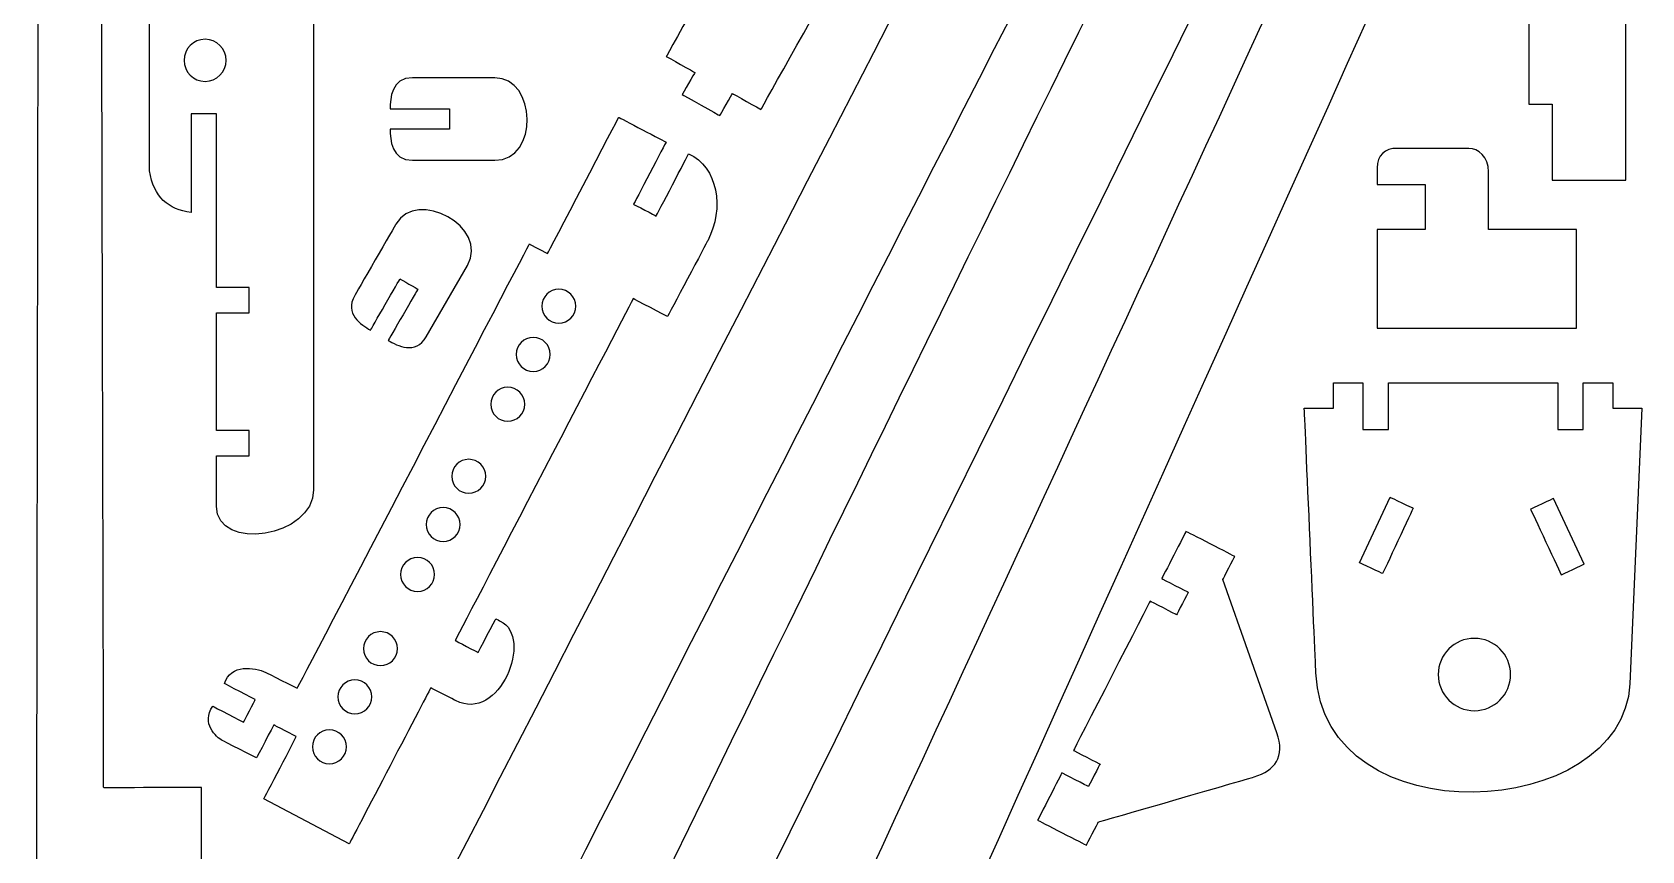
# Model space of a CAD drawing. Header units: centimetres. Extents: x -55.8 to 26.1, y 6.1 to 52.2.
# Drawn here: x -33.52 to -14.51, y 32.2 to 41.87 of the extents above; entities that cross this region are included whole.
import ezdxf

# ---------------------------------------------------------------- set-up
doc = ezdxf.new("R2010")
doc.units = ezdxf.units.CM
doc.header["$MEASUREMENT"] = 0
doc.layers.add('Camada 1', color=7, linetype='Continuous')

msp = doc.modelspace()

# ---------------------------------------------------------------- linework, layer by layer
at = {"layer": 'Camada 1', "color": 240, "lineweight": 25}
for points, knots in [([(-17.2968, 51.55675), (-17.23155, 51.6253), (-17.14315, 51.6642), (-17.041, 51.6642), (-17.041, 51.6642), (-16.84314, 51.6642), (-16.68273, 51.5038), (-16.68273, 51.30596), (-16.68273, 51.30596), (-16.68273, 51.10811), (-16.84314, 50.94769), (-17.041, 50.94769), (-17.041, 50.94769), (-17.041, 50.94769), (-17.041, 50.94769), (-17.04101, 50.94769), (-17.04101, 50.94769), (-17.14646, 50.94769), (-17.24123, 50.99326), (-17.30679, 51.06575), (-17.30679, 51.06575), (-21.14969, 43.67763), (-24.96566, 36.2059), (-28.76916, 28.69535), (-28.76916, 28.69535), (-29.41498, 27.05193), (-30.93611, 25.95928), (-33.32176, 25.52443), (-33.32176, 25.52443), (-33.32176, 25.52443), (-32.50318, 27.19048), (-32.50318, 27.19048), (-32.50318, 27.19048), (-31.55498, 27.47052), (-30.64591, 28.01501), (-30.03384, 29.07789), (-30.03384, 29.07789), (-30.03384, 29.07789), (-29.51032, 28.8095), (-29.51032, 28.8095), (-29.51032, 28.8095), (-29.51032, 28.8095), (-29.40096, 29.02279), (-29.40096, 29.02279), (-29.40096, 29.02279), (-29.40096, 29.02279), (-29.94072, 29.29957), (-29.94072, 29.29957), (-29.94072, 29.29957), (-29.94072, 29.29957), (-18.7979, 50.91741), (-18.7979, 50.91741), (-18.7979, 50.91741), (-18.7979, 50.91741), (-18.34961, 50.68756), (-18.34961, 50.68756), (-18.34961, 50.68756), (-18.34961, 50.68756), (-18.24025, 50.90086), (-18.24025, 50.90086), (-18.24025, 50.90086), (-18.24025, 50.90086), (-18.70204, 51.13766), (-18.70204, 51.13766), (-18.70204, 51.13766), (-18.49833, 51.44828), (-18.24361, 51.5938), (-17.92874, 51.52647), (-17.92874, 51.52647), (-18.01091, 51.59206), (-18.06372, 51.69323), (-18.06372, 51.80667), (-18.06372, 51.80667), (-18.06372, 52.00452), (-17.90331, 52.16493), (-17.70546, 52.16493), (-17.70546, 52.16493), (-17.50761, 52.16493), (-17.3472, 52.00452), (-17.3472, 51.80667), (-17.3472, 51.80667), (-17.3472, 51.80667), (-17.3472, 51.80665), (-17.3472, 51.80665), (-17.3472, 51.80665), (-17.3472, 51.80665), (-17.3472, 51.80663), (-17.3472, 51.80663), (-17.3472, 51.80663), (-17.3472, 51.80663), (-17.3472, 51.8066), (-17.3472, 51.8066), (-17.3472, 51.8066), (-17.3472, 51.74816), (-17.36123, 51.69298), (-17.38605, 51.64426), (-17.38605, 51.64426), (-17.38605, 51.64426), (-17.2968, 51.55675), (-17.2968, 51.55675)], [0, 0, 0, 0, 0.03846154, 0.03846154, 0.03846154, 0.03846155, 0.07692308, 0.07692308, 0.07692308, 0.07692309, 0.11538462, 0.11538462, 0.11538462, 0.11538463, 0.15384615, 0.15384615, 0.15384615, 0.15384616, 0.19230769, 0.19230769, 0.19230769, 0.1923077, 0.23076923, 0.23076923, 0.23076923, 0.23076924, 0.26923077, 0.26923077, 0.26923077, 0.26923078, 0.30769231, 0.30769231, 0.30769231, 0.30769232, 0.34615385, 0.34615385, 0.34615385, 0.34615386, 0.38461538, 0.38461538, 0.38461538, 0.38461539, 0.42307692, 0.42307692, 0.42307692, 0.42307693, 0.46153846, 0.46153846, 0.46153846, 0.46153847, 0.5, 0.5, 0.5, 0.50000001, 0.53846154, 0.53846154, 0.53846154, 0.53846155, 0.57692308, 0.57692308, 0.57692308, 0.57692309, 0.61538462, 0.61538462, 0.61538462, 0.61538463, 0.65384615, 0.65384615, 0.65384615, 0.65384616, 0.69230769, 0.69230769, 0.69230769, 0.6923077, 0.73076923, 0.73076923, 0.73076923, 0.73076924, 0.76923077, 0.76923077, 0.76923077, 0.76923078, 0.80769231, 0.80769231, 0.80769231, 0.80769232, 0.84615385, 0.84615385, 0.84615385, 0.84615386, 0.88461538, 0.88461538, 0.88461538, 0.88461539, 0.92307692, 0.92307692, 0.92307692, 0.92307693, 1, 1, 1, 1]), ([(-32.13783, 40.23009), (-32.09069, 39.92156), (-31.91609, 39.77238), (-31.648, 39.74003), (-31.648, 39.74003), (-31.648, 39.74003), (-31.648, 40.90539), (-31.648, 40.90539), (-31.648, 40.90539), (-31.648, 40.90539), (-31.34761, 40.90539), (-31.34761, 40.90539), (-31.34761, 40.90539), (-31.34761, 40.90539), (-31.34761, 38.85433), (-31.34761, 38.85433), (-31.34761, 38.85433), (-31.34761, 38.85433), (-30.96169, 38.85433), (-30.96169, 38.85433), (-30.96169, 38.85433), (-30.96169, 38.85433), (-30.96169, 38.55396), (-30.96169, 38.55396), (-30.96169, 38.55396), (-30.96169, 38.55396), (-31.34761, 38.55396), (-31.34761, 38.55396), (-31.34761, 38.55396), (-31.34761, 38.55396), (-31.34761, 37.16447), (-31.34761, 37.16447), (-31.34761, 37.16447), (-31.34761, 37.16447), (-30.96169, 37.16447), (-30.96169, 37.16447), (-30.96169, 37.16447), (-30.96169, 37.16447), (-30.96169, 36.86407), (-30.96169, 36.86407), (-30.96169, 36.86407), (-30.96169, 36.86407), (-31.34761, 36.86407), (-31.34761, 36.86407), (-31.34761, 36.86407), (-31.34761, 36.86407), (-31.34761, 36.26756), (-31.34761, 36.26756), (-31.34761, 36.26756), (-31.34761, 35.72741), (-30.2016, 35.89855), (-30.2016, 36.46441), (-30.2016, 36.46441), (-30.2016, 36.46441), (-30.2016, 50.75002), (-30.2016, 50.75002), (-30.2016, 50.75002), (-30.2016, 51.2124), (-30.89488, 51.88547), (-31.58581, 52.13422), (-31.58581, 52.13422), (-31.58581, 52.13422), (-31.58581, 50.13003), (-31.58581, 50.13003), (-31.58581, 50.13003), (-31.58581, 50.13003), (-31.15981, 50.13003), (-31.15981, 50.13003), (-31.15981, 50.13003), (-31.15981, 50.13003), (-31.16003, 47.40768), (-31.16003, 47.40768), (-31.16003, 47.40768), (-31.16003, 47.40768), (-31.16025, 46.40889), (-31.16025, 46.40889), (-31.16025, 46.40889), (-31.16025, 46.40889), (-31.46063, 46.40889), (-31.46063, 46.40889), (-31.46063, 46.40889), (-31.46063, 46.40889), (-31.46063, 47.10259), (-31.46063, 47.10259), (-31.46063, 47.10259), (-31.46063, 47.10259), (-32.13783, 47.10259), (-32.13783, 47.10259), (-32.13783, 47.10259), (-32.13783, 47.10259), (-32.13783, 40.23009), (-32.13783, 40.23009)], [0, 0, 0, 0, 0.04166667, 0.04166667, 0.04166667, 0.04166668, 0.08333333, 0.08333333, 0.08333333, 0.08333334, 0.125, 0.125, 0.125, 0.12500001, 0.16666667, 0.16666667, 0.16666667, 0.16666668, 0.20833333, 0.20833333, 0.20833333, 0.20833334, 0.25, 0.25, 0.25, 0.25000001, 0.29166667, 0.29166667, 0.29166667, 0.29166668, 0.33333333, 0.33333333, 0.33333333, 0.33333334, 0.375, 0.375, 0.375, 0.37500001, 0.41666667, 0.41666667, 0.41666667, 0.41666668, 0.45833333, 0.45833333, 0.45833333, 0.45833334, 0.5, 0.5, 0.5, 0.50000001, 0.54166667, 0.54166667, 0.54166667, 0.54166668, 0.58333333, 0.58333333, 0.58333333, 0.58333334, 0.625, 0.625, 0.625, 0.62500001, 0.66666667, 0.66666667, 0.66666667, 0.66666668, 0.70833333, 0.70833333, 0.70833333, 0.70833334, 0.75, 0.75, 0.75, 0.75000001, 0.79166667, 0.79166667, 0.79166667, 0.79166668, 0.83333333, 0.83333333, 0.83333333, 0.83333334, 0.875, 0.875, 0.875, 0.87500001, 0.91666667, 0.91666667, 0.91666667, 0.91666668, 1, 1, 1, 1]), ([(-16.43282, 51.30586), (-16.43282, 51.30586), (-16.02212, 51.09005), (-16.02212, 51.09005), (-16.02212, 51.09005), (-16.02212, 51.09005), (-16.14288, 50.86025), (-16.14288, 50.86025), (-16.14288, 50.86025), (-16.14288, 50.86025), (-16.53905, 51.06841), (-16.53905, 51.06841), (-16.53905, 51.06841), (-20.43208, 43.47778), (-23.556, 36.95828), (-27.32448, 29.29211), (-27.32448, 29.29211), (-27.32448, 29.29211), (-26.94184, 29.09101), (-26.94184, 29.09101), (-26.94184, 29.09101), (-26.94184, 29.09101), (-27.06258, 28.86121), (-27.06258, 28.86121), (-27.06258, 28.86121), (-27.06258, 28.86121), (-27.42772, 29.05305), (-27.42772, 29.05305), (-27.42772, 29.05305), (-27.42772, 29.05305), (-27.92232, 28.2191), (-27.92232, 28.2191), (-27.92232, 28.2191), (-28.79224, 26.75225), (-29.76499, 25.82422), (-32.04065, 25.10376), (-32.04065, 25.10376), (-32.04065, 25.10376), (-33.09728, 23.01867), (-33.09728, 23.01867), (-33.09728, 23.01867), (-30.68873, 23.89129), (-29.0269, 23.38411), (-27.95427, 25.56133), (-27.95427, 25.56133), (-27.95427, 25.56133), (-15.58732, 50.66249), (-15.58732, 50.66249), (-15.58732, 50.66249), (-15.45817, 50.92467), (-15.45444, 51.14134), (-15.7105, 51.31615), (-15.7105, 51.31615), (-15.7105, 51.31615), (-16.23884, 51.66495), (-16.23884, 51.66495), (-16.23884, 51.66495), (-16.23884, 51.66495), (-16.43282, 51.30586), (-16.43282, 51.30586)], [0, 0, 0, 0, 0.0625, 0.0625, 0.0625, 0.06250001, 0.125, 0.125, 0.125, 0.12500001, 0.1875, 0.1875, 0.1875, 0.18750001, 0.25, 0.25, 0.25, 0.25000001, 0.3125, 0.3125, 0.3125, 0.31250001, 0.375, 0.375, 0.375, 0.37500001, 0.4375, 0.4375, 0.4375, 0.43750001, 0.5, 0.5, 0.5, 0.50000001, 0.5625, 0.5625, 0.5625, 0.56250001, 0.625, 0.625, 0.625, 0.62500001, 0.6875, 0.6875, 0.6875, 0.68750001, 0.75, 0.75, 0.75, 0.75000001, 0.8125, 0.8125, 0.8125, 0.81250001, 0.875, 0.875, 0.875, 0.87500001, 1, 1, 1, 1]), ([(-31.78266, 49.94461), (-31.78266, 49.94461), (-31.77943, 48.6625), (-31.77943, 48.6625), (-31.77943, 48.6625), (-31.77943, 48.6625), (-31.50352, 48.66321), (-31.50352, 48.66321), (-31.50352, 48.66321), (-31.50352, 48.66321), (-31.50154, 47.87047), (-31.50154, 47.87047), (-31.50154, 47.87047), (-31.50154, 47.87047), (-31.84642, 47.86958), (-31.84642, 47.86958), (-31.84642, 47.86958), (-31.84642, 47.86958), (-31.84772, 48.39576), (-31.84772, 48.39576), (-31.84772, 48.39576), (-31.84772, 48.39576), (-32.14813, 48.39501), (-32.14813, 48.39501), (-32.14813, 48.39501), (-32.14813, 48.39501), (-32.14587, 47.49719), (-32.14587, 47.49719), (-32.14587, 47.49719), (-32.14587, 47.49719), (-32.71645, 47.23715), (-32.71645, 47.23715), (-32.71645, 47.23715), (-32.71645, 47.23715), (-32.68054, 32.9441), (-32.68054, 32.9441), (-32.68054, 32.9441), (-32.68054, 32.9441), (-31.5262, 32.947), (-31.5262, 32.947), (-31.5262, 32.947), (-31.5262, 32.947), (-31.51519, 28.56782), (-31.51519, 28.56782), (-31.51519, 28.56782), (-31.51519, 28.56782), (-31.89071, 28.56687), (-31.89071, 28.56687), (-31.89071, 28.56687), (-31.89071, 28.56687), (-32.48033, 29.22725), (-32.48033, 29.22725), (-32.48033, 29.22725), (-32.48033, 29.22725), (-32.4857, 31.36042), (-32.4857, 31.36042), (-32.4857, 31.36042), (-32.4857, 31.36042), (-32.78609, 31.35967), (-32.78609, 31.35967), (-32.78609, 31.35967), (-32.78609, 31.35967), (-32.78167, 29.59667), (-32.78167, 29.59667), (-32.78167, 29.59667), (-32.78167, 29.59667), (-33.47728, 30.40056), (-33.47728, 30.40056), (-33.47728, 30.40056), (-33.47728, 30.40056), (-33.45019, 47.2728), (-33.45019, 47.2728), (-33.45019, 47.2728), (-33.5248, 48.85075), (-32.42535, 49.21278), (-31.78266, 49.94461)], [0, 0, 0, 0, 0.05, 0.05, 0.05, 0.05000001, 0.1, 0.1, 0.1, 0.10000001, 0.15, 0.15, 0.15, 0.15000001, 0.2, 0.2, 0.2, 0.20000001, 0.25, 0.25, 0.25, 0.25000001, 0.3, 0.3, 0.3, 0.30000001, 0.35, 0.35, 0.35, 0.35000001, 0.4, 0.4, 0.4, 0.40000001, 0.45, 0.45, 0.45, 0.45000001, 0.5, 0.5, 0.5, 0.50000001, 0.55, 0.55, 0.55, 0.55000001, 0.6, 0.6, 0.6, 0.60000001, 0.65, 0.65, 0.65, 0.65000001, 0.7, 0.7, 0.7, 0.70000001, 0.75, 0.75, 0.75, 0.75000001, 0.8, 0.8, 0.8, 0.80000001, 0.85, 0.85, 0.85, 0.85000001, 0.9, 0.9, 0.9, 0.90000001, 1, 1, 1, 1]), ([(-15.77558, 49.03839), (-15.77558, 49.03839), (-15.37467, 48.84759), (-15.37467, 48.84759), (-15.37467, 48.84759), (-15.37467, 48.84759), (-15.48054, 48.62515), (-15.48054, 48.62515), (-15.48054, 48.62515), (-15.48054, 48.62515), (-15.86739, 48.80926), (-15.86739, 48.80926), (-15.86739, 48.80926), (-19.21796, 41.44053), (-22.63695, 34.08764), (-26.03783, 26.73066), (-26.03783, 26.73066), (-26.03783, 26.73066), (-25.45718, 26.45426), (-25.45718, 26.45426), (-25.45718, 26.45426), (-25.45718, 26.45426), (-25.56304, 26.23183), (-25.56304, 26.23183), (-25.56304, 26.23183), (-25.56304, 26.23183), (-26.12676, 26.50011), (-26.12676, 26.50011), (-26.12676, 26.50011), (-26.12676, 26.50011), (-26.6199, 25.57042), (-26.6199, 25.57042), (-26.6199, 25.57042), (-27.23336, 24.41385), (-27.86826, 23.95258), (-29.70027, 23.19723), (-29.70027, 23.19723), (-29.70027, 23.19723), (-30.39303, 21.6148), (-30.39303, 21.6148), (-30.39303, 21.6148), (-27.8143, 22.11307), (-26.34209, 22.94064), (-25.47231, 24.87344), (-25.47231, 24.87344), (-25.47231, 24.87344), (-14.86662, 48.44039), (-14.86662, 48.44039), (-14.86662, 48.44039), (-14.75279, 48.69336), (-14.79863, 48.88165), (-15.04795, 49.03779), (-15.04795, 49.03779), (-15.04795, 49.03779), (-15.61571, 49.37426), (-15.61571, 49.37426), (-15.61571, 49.37426), (-15.61571, 49.37426), (-15.77558, 49.03839), (-15.77558, 49.03839)], [0, 0, 0, 0, 0.0625, 0.0625, 0.0625, 0.06250001, 0.125, 0.125, 0.125, 0.12500001, 0.1875, 0.1875, 0.1875, 0.18750001, 0.25, 0.25, 0.25, 0.25000001, 0.3125, 0.3125, 0.3125, 0.31250001, 0.375, 0.375, 0.375, 0.37500001, 0.4375, 0.4375, 0.4375, 0.43750001, 0.5, 0.5, 0.5, 0.50000001, 0.5625, 0.5625, 0.5625, 0.56250001, 0.625, 0.625, 0.625, 0.62500001, 0.6875, 0.6875, 0.6875, 0.68750001, 0.75, 0.75, 0.75, 0.75000001, 0.8125, 0.8125, 0.8125, 0.81250001, 0.875, 0.875, 0.875, 0.87500001, 1, 1, 1, 1]), ([(-15.57223, 43.54537), (-15.57223, 43.54537), (-15.57223, 44.44141), (-15.57223, 44.44141), (-15.57223, 44.44141), (-15.57223, 44.44141), (-14.70209, 44.44141), (-14.70209, 44.44141), (-14.70209, 44.44141), (-14.70209, 44.44141), (-14.70209, 40.12171), (-14.70209, 40.12171), (-14.70209, 40.12171), (-14.70209, 40.12171), (-15.57223, 40.12171), (-15.57223, 40.12171), (-15.57223, 40.12171), (-15.57223, 40.12171), (-15.57223, 41.01775), (-15.57223, 41.01775), (-15.57223, 41.01775), (-15.57223, 41.01775), (-15.84534, 41.01775), (-15.84534, 41.01775), (-15.84534, 41.01775), (-15.84534, 41.01775), (-15.84534, 43.54537), (-15.84534, 43.54537), (-15.84534, 43.54537), (-15.84534, 43.54537), (-15.57223, 43.54537), (-15.57223, 43.54537)], [0, 0, 0, 0, 0.11111111, 0.11111111, 0.11111111, 0.11111112, 0.22222222, 0.22222222, 0.22222222, 0.22222223, 0.33333333, 0.33333333, 0.33333333, 0.33333334, 0.44444444, 0.44444444, 0.44444444, 0.44444445, 0.55555556, 0.55555556, 0.55555556, 0.55555557, 0.66666667, 0.66666667, 0.66666667, 0.66666668, 0.77777778, 0.77777778, 0.77777778, 0.77777779, 1, 1, 1, 1]), ([(-25.18402, 43.10009), (-25.18402, 43.10009), (-24.84642, 42.91096), (-24.84642, 42.91096), (-24.84642, 42.91096), (-24.84642, 42.91096), (-24.70106, 43.17375), (-24.70106, 43.17375), (-24.70106, 43.17375), (-24.70106, 43.17375), (-24.25824, 42.92568), (-24.25824, 42.92568), (-24.25824, 42.92568), (-24.25824, 42.92568), (-24.40359, 42.6629), (-24.40359, 42.6629), (-24.40359, 42.6629), (-24.40359, 42.6629), (-24.06601, 42.47378), (-24.06601, 42.47378), (-24.06601, 42.47378), (-24.06601, 42.47378), (-24.91675, 40.95513), (-24.91675, 40.95513), (-24.91675, 40.95513), (-24.91675, 40.95513), (-25.25434, 41.14425), (-25.25434, 41.14425), (-25.25434, 41.14425), (-25.25434, 41.14425), (-25.40253, 40.88305), (-25.40253, 40.88305), (-25.40253, 40.88305), (-25.40253, 40.88305), (-25.84532, 41.13111), (-25.84532, 41.13111), (-25.84532, 41.13111), (-25.84532, 41.13111), (-25.69717, 41.3923), (-25.69717, 41.3923), (-25.69717, 41.3923), (-25.69717, 41.3923), (-26.03476, 41.58143), (-26.03476, 41.58143), (-26.03476, 41.58143), (-26.03476, 41.58143), (-25.18402, 43.10009), (-25.18402, 43.10009)], [0, 0, 0, 0, 0.07692308, 0.07692308, 0.07692308, 0.07692309, 0.15384615, 0.15384615, 0.15384615, 0.15384616, 0.23076923, 0.23076923, 0.23076923, 0.23076924, 0.30769231, 0.30769231, 0.30769231, 0.30769232, 0.38461538, 0.38461538, 0.38461538, 0.38461539, 0.46153846, 0.46153846, 0.46153846, 0.46153847, 0.53846154, 0.53846154, 0.53846154, 0.53846155, 0.61538462, 0.61538462, 0.61538462, 0.61538463, 0.69230769, 0.69230769, 0.69230769, 0.6923077, 0.76923077, 0.76923077, 0.76923077, 0.76923078, 0.84615385, 0.84615385, 0.84615385, 0.84615386, 1, 1, 1, 1]), ([(-31.48226, 41.78402), (-31.34495, 41.78402), (-31.23365, 41.67272), (-31.23365, 41.53541), (-31.23365, 41.53541), (-31.23365, 41.39811), (-31.34495, 41.2868), (-31.48226, 41.2868), (-31.48226, 41.2868), (-31.61958, 41.2868), (-31.73089, 41.39811), (-31.73089, 41.53541), (-31.73089, 41.53541), (-31.73089, 41.67272), (-31.61958, 41.78402), (-31.48226, 41.78402)], [0, 0, 0, 0, 0.2, 0.2, 0.2, 0.20000001, 0.4, 0.4, 0.4, 0.40000001, 0.6, 0.6, 0.6, 0.60000001, 1, 1, 1, 1]), ([(-28.0611, 40.35474), (-28.0611, 40.35474), (-29.03389, 40.35474), (-29.03389, 40.35474), (-29.03389, 40.35474), (-29.28394, 40.35474), (-29.29612, 40.59879), (-29.29612, 40.72081), (-29.29612, 40.72081), (-29.29612, 40.72081), (-28.59612, 40.72081), (-28.59612, 40.72081), (-28.59612, 40.72081), (-28.59612, 40.72081), (-28.59612, 40.96382), (-28.59612, 40.96382), (-28.59612, 40.96382), (-28.59612, 40.96382), (-29.29612, 40.96382), (-29.29612, 40.96382), (-29.29612, 40.96382), (-29.29612, 41.08584), (-29.284, 41.32988), (-29.03389, 41.32988), (-29.03389, 41.32988), (-29.03389, 41.32988), (-28.0611, 41.32988), (-28.0611, 41.32988), (-28.0611, 41.32988), (-27.56527, 41.32988), (-27.53602, 40.35474), (-28.0611, 40.35474)], [0, 0, 0, 0, 0.11111111, 0.11111111, 0.11111111, 0.11111112, 0.22222222, 0.22222222, 0.22222222, 0.22222223, 0.33333333, 0.33333333, 0.33333333, 0.33333334, 0.44444444, 0.44444444, 0.44444444, 0.44444445, 0.55555556, 0.55555556, 0.55555556, 0.55555557, 0.66666667, 0.66666667, 0.66666667, 0.66666668, 0.77777778, 0.77777778, 0.77777778, 0.77777779, 1, 1, 1, 1]), ([(-30.78847, 32.81147), (-30.78847, 32.81147), (-29.77934, 32.28186), (-29.77934, 32.28186), (-29.77934, 32.28186), (-29.77934, 32.28186), (-28.81649, 34.12438), (-28.81649, 34.12438), (-28.81649, 34.12438), (-28.81649, 34.12438), (-28.52388, 33.97324), (-28.52388, 33.97324), (-28.52388, 33.97324), (-28.00283, 33.70409), (-27.5982, 34.72276), (-27.99553, 34.91228), (-27.99553, 34.91228), (-27.99553, 34.91228), (-28.04794, 34.94108), (-28.04794, 34.94108), (-28.04794, 34.94108), (-28.04794, 34.94108), (-28.25817, 34.54169), (-28.25817, 34.54169), (-28.25817, 34.54169), (-28.25817, 34.54169), (-28.52821, 34.68379), (-28.52821, 34.68379), (-28.52821, 34.68379), (-28.52821, 34.68379), (-26.42541, 38.72082), (-26.42541, 38.72082), (-26.42541, 38.72082), (-26.42541, 38.72082), (-26.02054, 38.50861), (-26.02054, 38.50861), (-26.02054, 38.50861), (-26.02054, 38.50861), (-25.54593, 39.40456), (-25.54593, 39.40456), (-25.54593, 39.40456), (-25.34447, 39.78487), (-25.42664, 40.28231), (-25.77153, 40.42981), (-25.77153, 40.42981), (-25.77153, 40.42981), (-26.15455, 39.69689), (-26.15455, 39.69689), (-26.15455, 39.69689), (-26.15455, 39.69689), (-26.42081, 39.83603), (-26.42081, 39.83603), (-26.42081, 39.83603), (-26.42081, 39.83603), (-26.03779, 40.56894), (-26.03779, 40.56894), (-26.03779, 40.56894), (-26.03779, 40.56894), (-26.59658, 40.86189), (-26.59658, 40.86189), (-26.59658, 40.86189), (-26.59658, 40.86189), (-27.43694, 39.25379), (-27.43694, 39.25379), (-27.43694, 39.25379), (-27.43694, 39.25379), (-27.65169, 39.36636), (-27.65169, 39.36636), (-27.65169, 39.36636), (-27.65169, 39.36636), (-30.39329, 34.12013), (-30.39329, 34.12013), (-30.39329, 34.12013), (-30.39329, 34.12013), (-30.76608, 34.30503), (-30.76608, 34.30503), (-30.76608, 34.30503), (-30.89369, 34.36831), (-31.18835, 34.40898), (-31.25216, 34.1739), (-31.25216, 34.1739), (-31.25216, 34.1739), (-30.88958, 33.98479), (-30.88958, 33.98479), (-30.88958, 33.98479), (-30.88958, 33.98479), (-31.02871, 33.71855), (-31.02871, 33.71855), (-31.02871, 33.71855), (-31.02871, 33.71855), (-31.39097, 33.90748), (-31.39097, 33.90748), (-31.39097, 33.90748), (-31.53519, 33.70784), (-31.3474, 33.53662), (-31.27988, 33.5023), (-31.27988, 33.5023), (-31.27988, 33.5023), (-30.87468, 33.2962), (-30.87468, 33.2962), (-30.87468, 33.2962), (-30.87468, 33.2962), (-30.6712, 33.68683), (-30.6712, 33.68683), (-30.6712, 33.68683), (-30.6712, 33.68683), (-30.40481, 33.54805), (-30.40481, 33.54805), (-30.40481, 33.54805), (-30.40481, 33.54805), (-30.78847, 32.81147), (-30.78847, 32.81147)], [0, 0, 0, 0, 0.03448276, 0.03448276, 0.03448276, 0.03448277, 0.06896552, 0.06896552, 0.06896552, 0.06896553, 0.10344828, 0.10344828, 0.10344828, 0.10344829, 0.13793103, 0.13793103, 0.13793103, 0.13793104, 0.17241379, 0.17241379, 0.17241379, 0.1724138, 0.20689655, 0.20689655, 0.20689655, 0.20689656, 0.24137931, 0.24137931, 0.24137931, 0.24137932, 0.27586207, 0.27586207, 0.27586207, 0.27586208, 0.31034483, 0.31034483, 0.31034483, 0.31034484, 0.34482759, 0.34482759, 0.34482759, 0.3448276, 0.37931034, 0.37931034, 0.37931034, 0.37931035, 0.4137931, 0.4137931, 0.4137931, 0.41379311, 0.44827586, 0.44827586, 0.44827586, 0.44827587, 0.48275862, 0.48275862, 0.48275862, 0.48275863, 0.51724138, 0.51724138, 0.51724138, 0.51724139, 0.55172414, 0.55172414, 0.55172414, 0.55172415, 0.5862069, 0.5862069, 0.5862069, 0.58620691, 0.62068966, 0.62068966, 0.62068966, 0.62068967, 0.65517241, 0.65517241, 0.65517241, 0.65517242, 0.68965517, 0.68965517, 0.68965517, 0.68965518, 0.72413793, 0.72413793, 0.72413793, 0.72413794, 0.75862069, 0.75862069, 0.75862069, 0.7586207, 0.79310345, 0.79310345, 0.79310345, 0.79310346, 0.82758621, 0.82758621, 0.82758621, 0.82758622, 0.86206897, 0.86206897, 0.86206897, 0.86206898, 0.89655172, 0.89655172, 0.89655172, 0.89655173, 0.93103448, 0.93103448, 0.93103448, 0.93103449, 1, 1, 1, 1]), ([(-17.63651, 40.26581), (-17.6456, 40.4099), (-17.53904, 40.50189), (-17.40312, 40.49405), (-17.40312, 40.49405), (-17.40312, 40.49405), (-16.55369, 40.49405), (-16.55369, 40.49405), (-16.55369, 40.49405), (-16.44263, 40.49405), (-16.3233, 40.40139), (-16.3233, 40.21695), (-16.3233, 40.21695), (-16.3233, 40.21695), (-16.3233, 39.5363), (-16.3233, 39.5363), (-16.3233, 39.5363), (-16.3233, 39.5363), (-15.28506, 39.5363), (-15.28506, 39.5363), (-15.28506, 39.5363), (-15.28506, 39.5363), (-15.28506, 38.37223), (-15.28506, 38.37223), (-15.28506, 38.37223), (-15.28506, 38.37223), (-17.63651, 38.37223), (-17.63651, 38.37223), (-17.63651, 38.37223), (-17.63651, 38.37223), (-17.63651, 39.5363), (-17.63651, 39.5363), (-17.63651, 39.5363), (-17.63651, 39.5363), (-17.07174, 39.5363), (-17.07174, 39.5363), (-17.07174, 39.5363), (-17.07174, 39.5363), (-17.07174, 40.06951), (-17.07174, 40.06951), (-17.07174, 40.06951), (-17.07174, 40.06951), (-17.63651, 40.06951), (-17.63651, 40.06951), (-17.63651, 40.06951), (-17.63651, 40.06951), (-17.63651, 40.26581), (-17.63651, 40.26581)], [0, 0, 0, 0, 0.07692308, 0.07692308, 0.07692308, 0.07692309, 0.15384615, 0.15384615, 0.15384615, 0.15384616, 0.23076923, 0.23076923, 0.23076923, 0.23076924, 0.30769231, 0.30769231, 0.30769231, 0.30769232, 0.38461538, 0.38461538, 0.38461538, 0.38461539, 0.46153846, 0.46153846, 0.46153846, 0.46153847, 0.53846154, 0.53846154, 0.53846154, 0.53846155, 0.61538462, 0.61538462, 0.61538462, 0.61538463, 0.69230769, 0.69230769, 0.69230769, 0.6923077, 0.76923077, 0.76923077, 0.76923077, 0.76923078, 0.84615385, 0.84615385, 0.84615385, 0.84615386, 1, 1, 1, 1]), ([(-28.38481, 39.11301), (-28.38481, 39.11301), (-28.87119, 38.27054), (-28.87119, 38.27054), (-28.87119, 38.27054), (-28.99622, 38.05401), (-29.21366, 38.16549), (-29.31933, 38.22649), (-29.31933, 38.22649), (-29.31933, 38.22649), (-28.96933, 38.83269), (-28.96933, 38.83269), (-28.96933, 38.83269), (-28.96933, 38.83269), (-29.1798, 38.95419), (-29.1798, 38.95419), (-29.1798, 38.95419), (-29.1798, 38.95419), (-29.52978, 38.348), (-29.52978, 38.348), (-29.52978, 38.348), (-29.63546, 38.40901), (-29.84074, 38.54152), (-29.71569, 38.75811), (-29.71569, 38.75811), (-29.71569, 38.75811), (-29.22931, 39.60058), (-29.22931, 39.60058), (-29.22931, 39.60058), (-28.98138, 40.02996), (-28.12225, 39.56774), (-28.38481, 39.11301)], [0, 0, 0, 0, 0.11111111, 0.11111111, 0.11111111, 0.11111112, 0.22222222, 0.22222222, 0.22222222, 0.22222223, 0.33333333, 0.33333333, 0.33333333, 0.33333334, 0.44444444, 0.44444444, 0.44444444, 0.44444445, 0.55555556, 0.55555556, 0.55555556, 0.55555557, 0.66666667, 0.66666667, 0.66666667, 0.66666668, 0.77777778, 0.77777778, 0.77777778, 0.77777779, 1, 1, 1, 1]), ([(-27.30444, 38.83273), (-27.19361, 38.83273), (-27.10374, 38.74287), (-27.10374, 38.63204), (-27.10374, 38.63204), (-27.10374, 38.52121), (-27.19361, 38.43135), (-27.30444, 38.43135), (-27.30444, 38.43135), (-27.41527, 38.43135), (-27.50513, 38.52121), (-27.50513, 38.63204), (-27.50513, 38.63204), (-27.50513, 38.74287), (-27.41527, 38.83273), (-27.30444, 38.83273)], [0, 0, 0, 0, 0.2, 0.2, 0.2, 0.20000001, 0.4, 0.4, 0.4, 0.40000001, 0.6, 0.6, 0.6, 0.60000001, 1, 1, 1, 1]), ([(-27.60618, 38.26298), (-27.49535, 38.26298), (-27.40549, 38.17312), (-27.40549, 38.06229), (-27.40549, 38.06229), (-27.40549, 37.95145), (-27.49535, 37.8616), (-27.60618, 37.8616), (-27.60618, 37.8616), (-27.71701, 37.8616), (-27.80687, 37.95145), (-27.80687, 38.06229), (-27.80687, 38.06229), (-27.80687, 38.17312), (-27.71701, 38.26298), (-27.60618, 38.26298)], [0, 0, 0, 0, 0.2, 0.2, 0.2, 0.20000001, 0.4, 0.4, 0.4, 0.40000001, 0.6, 0.6, 0.6, 0.60000001, 1, 1, 1, 1]), ([(-27.90788, 37.67379), (-27.79705, 37.67379), (-27.70719, 37.58393), (-27.70719, 37.4731), (-27.70719, 37.4731), (-27.70719, 37.36226), (-27.79705, 37.27241), (-27.90788, 37.27241), (-27.90788, 37.27241), (-28.01871, 37.27241), (-28.10857, 37.36226), (-28.10857, 37.4731), (-28.10857, 37.4731), (-28.10857, 37.58393), (-28.01871, 37.67379), (-27.90788, 37.67379)], [0, 0, 0, 0, 0.2, 0.2, 0.2, 0.20000001, 0.4, 0.4, 0.4, 0.40000001, 0.6, 0.6, 0.6, 0.60000001, 1, 1, 1, 1]), ([(-14.65436, 34.17146), (-14.65436, 34.17146), (-14.51193, 37.42803), (-14.51193, 37.42803), (-14.51193, 37.42803), (-14.51193, 37.42803), (-14.85508, 37.42803), (-14.85508, 37.42803), (-14.85508, 37.42803), (-14.85508, 37.42803), (-14.85508, 37.72586), (-14.85508, 37.72586), (-14.85508, 37.72586), (-14.85508, 37.72586), (-15.20525, 37.72586), (-15.20525, 37.72586), (-15.20525, 37.72586), (-15.20525, 37.72586), (-15.20525, 37.17538), (-15.20525, 37.17538), (-15.20525, 37.17538), (-15.20525, 37.17538), (-15.50554, 37.17538), (-15.50554, 37.17538), (-15.50554, 37.17538), (-15.50554, 37.17538), (-15.50554, 37.72586), (-15.50554, 37.72586), (-15.50554, 37.72586), (-15.50554, 37.72586), (-17.50504, 37.72586), (-17.50504, 37.72586), (-17.50504, 37.72586), (-17.50504, 37.72586), (-17.50504, 37.17538), (-17.50504, 37.17538), (-17.50504, 37.17538), (-17.50504, 37.17538), (-17.80534, 37.17538), (-17.80534, 37.17538), (-17.80534, 37.17538), (-17.80534, 37.17538), (-17.80534, 37.72586), (-17.80534, 37.72586), (-17.80534, 37.72586), (-17.80534, 37.72586), (-18.15551, 37.72586), (-18.15551, 37.72586), (-18.15551, 37.72586), (-18.15551, 37.72586), (-18.15551, 37.42803), (-18.15551, 37.42803), (-18.15551, 37.42803), (-18.15551, 37.42803), (-18.49864, 37.42803), (-18.49864, 37.42803), (-18.49864, 37.42803), (-18.49864, 37.42803), (-18.36192, 34.30256), (-18.36192, 34.30256), (-18.36192, 34.30256), (-18.2763, 32.33854), (-14.72544, 32.54614), (-14.65436, 34.17146)], [0, 0, 0, 0, 0.05882353, 0.05882353, 0.05882353, 0.05882354, 0.11764706, 0.11764706, 0.11764706, 0.11764707, 0.17647059, 0.17647059, 0.17647059, 0.1764706, 0.23529412, 0.23529412, 0.23529412, 0.23529413, 0.29411765, 0.29411765, 0.29411765, 0.29411766, 0.35294118, 0.35294118, 0.35294118, 0.35294119, 0.41176471, 0.41176471, 0.41176471, 0.41176472, 0.47058824, 0.47058824, 0.47058824, 0.47058825, 0.52941176, 0.52941176, 0.52941176, 0.52941177, 0.58823529, 0.58823529, 0.58823529, 0.5882353, 0.64705882, 0.64705882, 0.64705882, 0.64705883, 0.70588235, 0.70588235, 0.70588235, 0.70588236, 0.76470588, 0.76470588, 0.76470588, 0.76470589, 0.82352941, 0.82352941, 0.82352941, 0.82352942, 0.88235294, 0.88235294, 0.88235294, 0.88235295, 1, 1, 1, 1]), ([(-28.36879, 36.82314), (-28.25796, 36.82314), (-28.1681, 36.73329), (-28.1681, 36.62245), (-28.1681, 36.62245), (-28.1681, 36.51162), (-28.25796, 36.42176), (-28.36879, 36.42176), (-28.36879, 36.42176), (-28.47962, 36.42176), (-28.56948, 36.51162), (-28.56948, 36.62245), (-28.56948, 36.62245), (-28.56948, 36.73329), (-28.47962, 36.82314), (-28.36879, 36.82314)], [0, 0, 0, 0, 0.2, 0.2, 0.2, 0.20000001, 0.4, 0.4, 0.4, 0.40000001, 0.6, 0.6, 0.6, 0.60000001, 1, 1, 1, 1]), ([(-17.48391, 36.37441), (-17.48391, 36.37441), (-17.84566, 35.60017), (-17.84566, 35.60017), (-17.84566, 35.60017), (-17.84566, 35.60017), (-17.57362, 35.47302), (-17.57362, 35.47302), (-17.57362, 35.47302), (-17.57362, 35.47302), (-17.21185, 36.24731), (-17.21185, 36.24731), (-17.21185, 36.24731), (-17.21185, 36.24731), (-17.48391, 36.37441), (-17.48391, 36.37441)], [0, 0, 0, 0, 0.2, 0.2, 0.2, 0.20000001, 0.4, 0.4, 0.4, 0.40000001, 0.6, 0.6, 0.6, 0.60000001, 1, 1, 1, 1]), ([(-15.55383, 36.36054), (-15.55383, 36.36054), (-15.19207, 35.58629), (-15.19207, 35.58629), (-15.19207, 35.58629), (-15.19207, 35.58629), (-15.46412, 35.45914), (-15.46412, 35.45914), (-15.46412, 35.45914), (-15.46412, 35.45914), (-15.82588, 36.23342), (-15.82588, 36.23342), (-15.82588, 36.23342), (-15.82588, 36.23342), (-15.55383, 36.36054), (-15.55383, 36.36054)], [0, 0, 0, 0, 0.2, 0.2, 0.2, 0.20000001, 0.4, 0.4, 0.4, 0.40000001, 0.6, 0.6, 0.6, 0.60000001, 1, 1, 1, 1]), ([(-28.67053, 36.25339), (-28.5597, 36.25339), (-28.46984, 36.16354), (-28.46984, 36.0527), (-28.46984, 36.0527), (-28.46984, 35.94187), (-28.5597, 35.85201), (-28.67053, 35.85201), (-28.67053, 35.85201), (-28.78136, 35.85201), (-28.87122, 35.94187), (-28.87122, 36.0527), (-28.87122, 36.0527), (-28.87122, 36.16354), (-28.78136, 36.25339), (-28.67053, 36.25339)], [0, 0, 0, 0, 0.2, 0.2, 0.2, 0.20000001, 0.4, 0.4, 0.4, 0.40000001, 0.6, 0.6, 0.6, 0.60000001, 1, 1, 1, 1]), ([(-19.4605, 35.40419), (-19.4605, 35.40419), (-18.82219, 33.59406), (-18.82219, 33.59406), (-18.82219, 33.59406), (-18.72229, 33.31069), (-18.84737, 33.14351), (-19.08981, 33.07306), (-19.08981, 33.07306), (-19.08981, 33.07306), (-20.93304, 32.53768), (-20.93304, 32.53768), (-20.93304, 32.53768), (-20.93304, 32.53768), (-21.07258, 32.26578), (-21.07258, 32.26578), (-21.07258, 32.26578), (-21.07258, 32.26578), (-21.64801, 32.56141), (-21.64801, 32.56141), (-21.64801, 32.56141), (-21.64801, 32.56141), (-21.36157, 33.11913), (-21.36157, 33.11913), (-21.36157, 33.11913), (-21.36157, 33.11913), (-21.0486, 32.95835), (-21.0486, 32.95835), (-21.0486, 32.95835), (-21.0486, 32.95835), (-20.91173, 33.22473), (-20.91173, 33.22473), (-20.91173, 33.22473), (-20.91173, 33.22473), (-21.22468, 33.38548), (-21.22468, 33.38548), (-21.22468, 33.38548), (-21.22468, 33.38548), (-20.31965, 35.14762), (-20.31965, 35.14762), (-20.31965, 35.14762), (-20.31965, 35.14762), (-20.00672, 34.9868), (-20.00672, 34.9868), (-20.00672, 34.9868), (-20.00672, 34.9868), (-19.86991, 35.25321), (-19.86991, 35.25321), (-19.86991, 35.25321), (-19.86991, 35.25321), (-20.18287, 35.41399), (-20.18287, 35.41399), (-20.18287, 35.41399), (-20.18287, 35.41399), (-19.89643, 35.9717), (-19.89643, 35.9717), (-19.89643, 35.9717), (-19.89643, 35.9717), (-19.32098, 35.67606), (-19.32098, 35.67606), (-19.32098, 35.67606), (-19.32098, 35.67606), (-19.4605, 35.40419), (-19.4605, 35.40419)], [0, 0, 0, 0, 0.05882353, 0.05882353, 0.05882353, 0.05882354, 0.11764706, 0.11764706, 0.11764706, 0.11764707, 0.17647059, 0.17647059, 0.17647059, 0.1764706, 0.23529412, 0.23529412, 0.23529412, 0.23529413, 0.29411765, 0.29411765, 0.29411765, 0.29411766, 0.35294118, 0.35294118, 0.35294118, 0.35294119, 0.41176471, 0.41176471, 0.41176471, 0.41176472, 0.47058824, 0.47058824, 0.47058824, 0.47058825, 0.52941176, 0.52941176, 0.52941176, 0.52941177, 0.58823529, 0.58823529, 0.58823529, 0.5882353, 0.64705882, 0.64705882, 0.64705882, 0.64705883, 0.70588235, 0.70588235, 0.70588235, 0.70588236, 0.76470588, 0.76470588, 0.76470588, 0.76470589, 0.82352941, 0.82352941, 0.82352941, 0.82352942, 0.88235294, 0.88235294, 0.88235294, 0.88235295, 1, 1, 1, 1]), ([(-28.97223, 35.6642), (-28.8614, 35.6642), (-28.77154, 35.57435), (-28.77154, 35.46351), (-28.77154, 35.46351), (-28.77154, 35.35268), (-28.8614, 35.26282), (-28.97223, 35.26282), (-28.97223, 35.26282), (-29.08307, 35.26282), (-29.17292, 35.35268), (-29.17292, 35.46351), (-29.17292, 35.46351), (-29.17292, 35.57435), (-29.08307, 35.6642), (-28.97223, 35.6642)], [0, 0, 0, 0, 0.2, 0.2, 0.2, 0.20000001, 0.4, 0.4, 0.4, 0.40000001, 0.6, 0.6, 0.6, 0.60000001, 1, 1, 1, 1]), ([(-29.4112, 34.78766), (-29.30037, 34.78766), (-29.21051, 34.6978), (-29.21051, 34.58697), (-29.21051, 34.58697), (-29.21051, 34.47614), (-29.30037, 34.38628), (-29.4112, 34.38628), (-29.4112, 34.38628), (-29.52203, 34.38628), (-29.61189, 34.47614), (-29.61189, 34.58697), (-29.61189, 34.58697), (-29.61189, 34.6978), (-29.52203, 34.78766), (-29.4112, 34.78766)], [0, 0, 0, 0, 0.2, 0.2, 0.2, 0.20000001, 0.4, 0.4, 0.4, 0.40000001, 0.6, 0.6, 0.6, 0.60000001, 1, 1, 1, 1]), ([(-16.48977, 33.85419), (-16.72575, 33.85419), (-16.91706, 34.04551), (-16.91706, 34.28149), (-16.91706, 34.28149), (-16.91706, 34.51748), (-16.72575, 34.70879), (-16.48977, 34.70879), (-16.48977, 34.70879), (-16.25379, 34.70879), (-16.06247, 34.51748), (-16.06247, 34.28149), (-16.06247, 34.28149), (-16.06247, 34.04551), (-16.25379, 33.85419), (-16.48977, 33.85419)], [0, 0, 0, 0, 0.2, 0.2, 0.2, 0.20000001, 0.4, 0.4, 0.4, 0.40000001, 0.6, 0.6, 0.6, 0.60000001, 1, 1, 1, 1]), ([(-29.71294, 34.21791), (-29.60211, 34.21791), (-29.51225, 34.12805), (-29.51225, 34.01722), (-29.51225, 34.01722), (-29.51225, 33.90639), (-29.60211, 33.81653), (-29.71294, 33.81653), (-29.71294, 33.81653), (-29.82377, 33.81653), (-29.91363, 33.90639), (-29.91363, 34.01722), (-29.91363, 34.01722), (-29.91363, 34.12805), (-29.82377, 34.21791), (-29.71294, 34.21791)], [0, 0, 0, 0, 0.2, 0.2, 0.2, 0.20000001, 0.4, 0.4, 0.4, 0.40000001, 0.6, 0.6, 0.6, 0.60000001, 1, 1, 1, 1]), ([(-30.01464, 33.62872), (-29.90381, 33.62872), (-29.81395, 33.53886), (-29.81395, 33.42803), (-29.81395, 33.42803), (-29.81395, 33.3172), (-29.90381, 33.22734), (-30.01464, 33.22734), (-30.01464, 33.22734), (-30.12547, 33.22734), (-30.21533, 33.3172), (-30.21533, 33.42803), (-30.21533, 33.42803), (-30.21533, 33.53886), (-30.12547, 33.62872), (-30.01464, 33.62872)], [0, 0, 0, 0, 0.2, 0.2, 0.2, 0.20000001, 0.4, 0.4, 0.4, 0.40000001, 0.6, 0.6, 0.6, 0.60000001, 1, 1, 1, 1])]:
    msp.add_open_spline(points, degree=3, knots=knots, dxfattribs=at)

doc.saveas('drawing.dxf')
